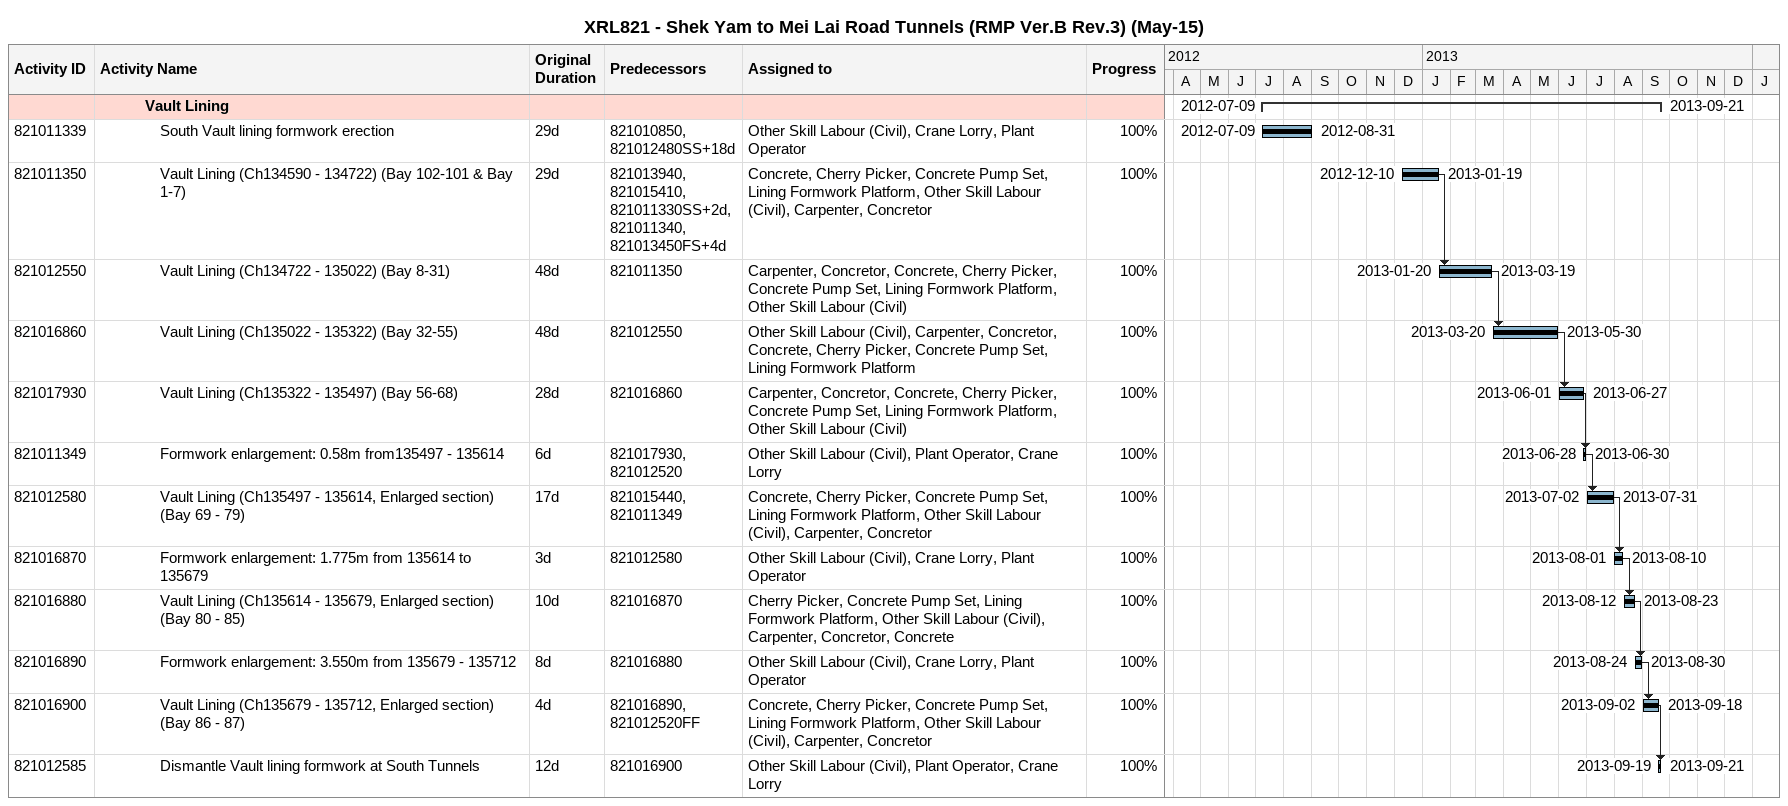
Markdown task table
XRL821 - Shek Yam to Mei Lai Road Tunnels (RMP Ver.B Rev.3) (May-15)

| ID | Level | Task | Original duration | Start | Finish | Predecessors | Resources | % complete |
|---|---|---|---|---|---|---|---|---|
|  | 4 | **Vault Lining** |  | 2012-07-09 | 2013-09-21 |  |  |  |
| 821011339 | 5 | South Vault lining formwork erection | 29d | 2012-07-09 | 2012-08-31 | 821010850, 821012480SS+18d | Other Skill Labour (Civil), Crane Lorry, Plant Operator | 100 |
| 821011350 | 5 | Vault Lining (Ch134590 - 134722) (Bay 102-101 & Bay 1-7) | 29d | 2012-12-10 | 2013-01-19 | 821013940, 821015410, 821011330SS+2d, 821011340, 821013450FS+4d | Concrete, Cherry Picker, Concrete Pump Set, Lining Formwork Platform, Other Skill Labour (Civil), Carpenter, Concretor | 100 |
| 821012550 | 5 | Vault Lining (Ch134722 - 135022) (Bay 8-31) | 48d | 2013-01-20 | 2013-03-19 | 821011350 | Carpenter, Concretor, Concrete, Cherry Picker, Concrete Pump Set, Lining Formwork Platform, Other Skill Labour (Civil) | 100 |
| 821016860 | 5 | Vault Lining (Ch135022 - 135322) (Bay 32-55) | 48d | 2013-03-20 | 2013-05-30 | 821012550 | Other Skill Labour (Civil), Carpenter, Concretor, Concrete, Cherry Picker, Concrete Pump Set, Lining Formwork Platform | 100 |
| 821017930 | 5 | Vault Lining (Ch135322 - 135497) (Bay 56-68) | 28d | 2013-06-01 | 2013-06-27 | 821016860 | Carpenter, Concretor, Concrete, Cherry Picker, Concrete Pump Set, Lining Formwork Platform, Other Skill Labour (Civil) | 100 |
| 821011349 | 5 | Formwork enlargement: 0.58m from135497 - 135614 | 6d | 2013-06-28 | 2013-06-30 | 821017930, 821012520 | Other Skill Labour (Civil), Plant Operator, Crane Lorry | 100 |
| 821012580 | 5 | Vault Lining (Ch135497 - 135614, Enlarged section) (Bay 69 - 79) | 17d | 2013-07-02 | 2013-07-31 | 821015440, 821011349 | Concrete, Cherry Picker, Concrete Pump Set, Lining Formwork Platform, Other Skill Labour (Civil), Carpenter, Concretor | 100 |
| 821016870 | 5 | Formwork enlargement: 1.775m from 135614 to 135679 | 3d | 2013-08-01 | 2013-08-10 | 821012580 | Other Skill Labour (Civil), Crane Lorry, Plant Operator | 100 |
| 821016880 | 5 | Vault Lining (Ch135614 - 135679, Enlarged section) (Bay 80 - 85) | 10d | 2013-08-12 | 2013-08-23 | 821016870 | Cherry Picker, Concrete Pump Set, Lining Formwork Platform, Other Skill Labour (Civil), Carpenter, Concretor, Concrete | 100 |
| 821016890 | 5 | Formwork enlargement: 3.550m from 135679 - 135712 | 8d | 2013-08-24 | 2013-08-30 | 821016880 | Other Skill Labour (Civil), Crane Lorry, Plant Operator | 100 |
| 821016900 | 5 | Vault Lining (Ch135679 - 135712, Enlarged section) (Bay 86 - 87) | 4d | 2013-09-02 | 2013-09-18 | 821016890, 821012520FF | Concrete, Cherry Picker, Concrete Pump Set, Lining Formwork Platform, Other Skill Labour (Civil), Carpenter, Concretor | 100 |
| 821012585 | 5 | Dismantle Vault lining formwork at South Tunnels | 12d | 2013-09-19 | 2013-09-21 | 821016900 | Other Skill Labour (Civil), Plant Operator, Crane Lorry | 100 |
